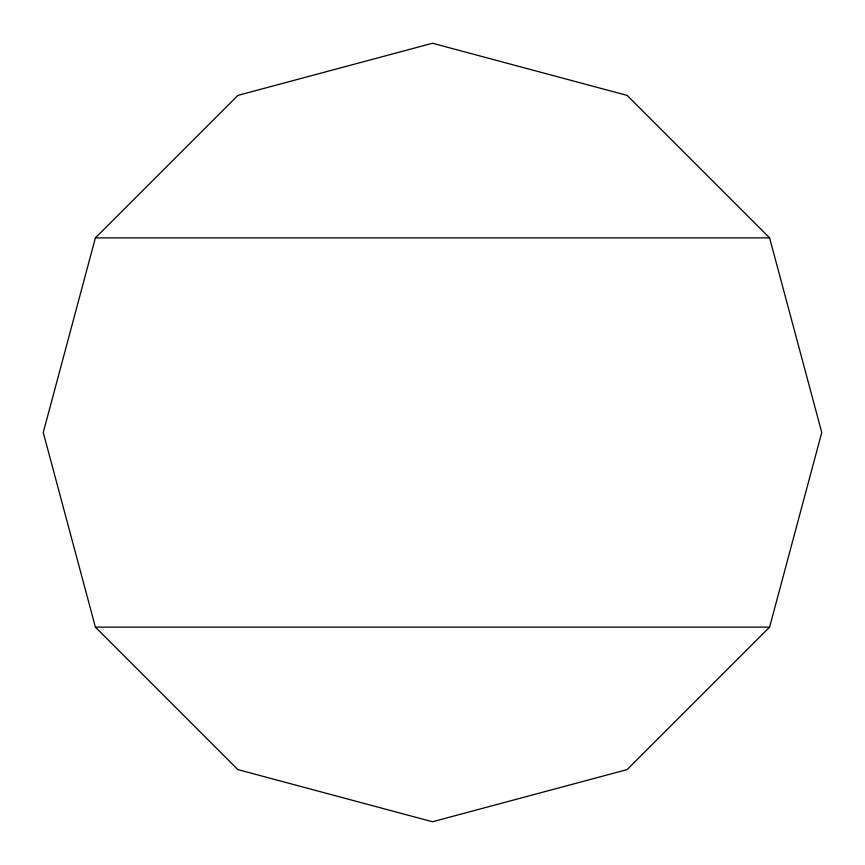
<?xml version="1.0" encoding="UTF-8"?>
<svg xmlns="http://www.w3.org/2000/svg" width="865" height="865" viewBox="0 0 865 865"><rect width="100%" height="100%" fill="white"/><g stroke="black" fill="none" stroke-linecap="round" stroke-linejoin="round"><path stroke-width="1.3" d="M95.399 237.875L43.25 432.5L95.399 627.125L237.875 769.601L432.5 821.75L627.125 769.601L769.601 627.125L821.75 432.5L769.601 237.875L627.125 95.399L432.5 43.25L237.875 95.399L95.399 237.875L769.601 237.875M95.399 627.125L769.601 627.125"/></g></svg>
